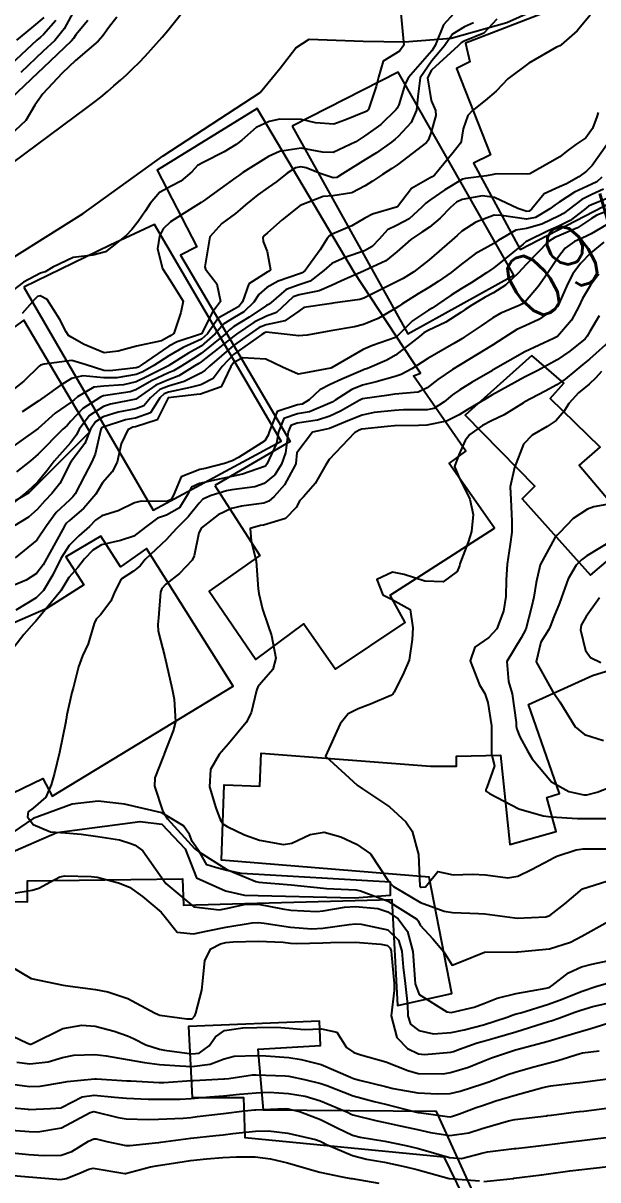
# Model space of a CAD drawing. Header units: metres. Extents: x 318500 to 325275, y 7408834 to 7428799.
# Drawn here: x 322622.1 to 322657.6, y 7421471.7 to 7421543.2 of the extents above; entities that cross this region are included whole.
import ezdxf
from ezdxf.enums import TextEntityAlignment as Align

# ---------------------------------------------------------------- set-up
doc = ezdxf.new("R2010")
doc.units = ezdxf.units.M
doc.header["$MEASUREMENT"] = 0
for name, color, linetype in [('Cotas', 45, 'Continuous'), ('Curvas de Nivel 1m', 11, 'Continuous'), ('Curvas de Nivel 5m', 15, 'Continuous'), ('Edificações', 30, 'Continuous'), ('Vias Primárias', 230, 'Continuous'), ('Vias Secundárias', 230, 'Continuous')]:
    doc.layers.add(name, color=color, linetype=linetype)
doc.styles.add('Style-STANDARD', font='STANDARD.shx')

msp = doc.modelspace()

# ---------------------------------------------------------------- linework, layer by layer
at = {"layer": 'Curvas de Nivel 1m', "flags": 128}
for points, elevation in [([(322657.1, 7421543.693), (322656.306, 7421542.729), (322655.322, 7421541.865), (322655.227, 7421541.806), (322655.033, 7421541.714), (322653.31, 7421540.739), (322652.008, 7421539.759), (322651.659, 7421539.4), (322651.289, 7421539.01), (322650.624, 7421538.432), (322649.821, 7421537.784), (322649.554, 7421537.499), (322649.253, 7421536.667), (322649.136, 7421535.897), (322649.096, 7421535.792), (322648.646, 7421535.211), (322647.477, 7421533.816), (322647.337, 7421533.699), (322647.217, 7421533.635), (322646.069, 7421532.976), (322645.19, 7421531.85), (322643.647, 7421531.401), (322643.179, 7421531.154), (322642.37, 7421530.684), (322641.164, 7421530.156), (322641.003, 7421530.061), (322640.86, 7421529.904), (322640.428, 7421529.186), (322639.49, 7421527.925), (322639.297, 7421527.769), (322639.137, 7421527.712), (322637.825, 7421527.247), (322637.124, 7421526.86), (322636.639, 7421526.435), (322636.327, 7421525.962), (322635.711, 7421525.361), (322635.096, 7421525.016), (322634.468, 7421524.61), (322633.939, 7421523.997), (322633.072, 7421523.247), (322632.281, 7421522.804), (322631.06, 7421522.043), (322631.042, 7421522.03), (322629.734, 7421521.366), (322629.045, 7421521.042), (322628.271, 7421520.842), (322627.04, 7421520.77), (322626.429, 7421520.706), (322625.426, 7421520.106), (322625.214, 7421519.921), (322625.025, 7421519.775), (322624.044, 7421519.095), (322623, 7421518.159), (322620.985, 7421516.717)], 767), ([(322645.396, 7421543.802), (322645.586, 7421541.846), (322645.316, 7421541.481), (322644.307, 7421540.863), (322644.019, 7421539.863), (322643.871, 7421539.284), (322643.398, 7421537.869), (322643.343, 7421537.795), (322643.268, 7421537.75), (322641.938, 7421537.211), (322641.256, 7421536.956), (322640.123, 7421537.051), (322639.26, 7421537.26), (322637.932, 7421537.271), (322637.258, 7421537.12), (322636.463, 7421536.75), (322635.58, 7421535.975), (322635.237, 7421535.711), (322634.495, 7421535.253), (322633.226, 7421534.611), (322632.84, 7421534.398), (322632.486, 7421534.017), (322631.805, 7421533.43), (322631.207, 7421533.131), (322630.494, 7421532.747), (322629.908, 7421532.049), (322629.622, 7421531.614), (322629.173, 7421530.949), (322628.788, 7421530.443), (322628.439, 7421530.071), (322627.15, 7421529.068), (322626.378, 7421528.867), (322625.146, 7421528.728), (322623.903, 7421528.129), (322623.429, 7421527.842), (322623.134, 7421527.745), (322622.089, 7421527.192), (322621.114, 7421526.448)], 771), ([(322625.272, 7421544.111), (322624.598, 7421542.854), (322624.014, 7421542.13), (322623.31, 7421541.465), (322621.92, 7421540.161)], 774), ([(322649.901, 7421543.225), (322649.338, 7421542.974), (322648.601, 7421542.531), (322648.11, 7421541.808), (322647.311, 7421540.875), (322646.604, 7421539.83), (322646.448, 7421538.667), (322646.382, 7421537.833), (322646.038, 7421537.059), (322645.245, 7421536.191), (322645.06, 7421536.035), (322644.831, 7421535.854), (322643.905, 7421535.192), (322643.229, 7421534.78), (322641.805, 7421533.891), (322641.443, 7421533.67), (322641.216, 7421533.652), (322640.42, 7421533.912), (322639.56, 7421534.262), (322639.224, 7421534.331), (322638.891, 7421534.265), (322638.377, 7421533.938), (322637.742, 7421533.414), (322637.206, 7421533.043), (322636.562, 7421532.597), (322635.807, 7421531.971), (322635.482, 7421531.679), (322635.182, 7421531.431), (322634.349, 7421530.815), (322633.604, 7421530.003), (322633.287, 7421528.153), (322633.338, 7421528.007), (322634.035, 7421527.087), (322634.263, 7421525.993), (322633.766, 7421525.334), (322633.08, 7421524.01), (322631.584, 7421523.516), (322631.072, 7421523.243), (322629.365, 7421522.055), (322629.178, 7421521.938), (322629.058, 7421521.899), (322627.428, 7421521.711), (322627.055, 7421521.73), (322625.888, 7421522.102), (322625.062, 7421522.352), (322623.356, 7421522.136), (322623.14, 7421522.057), (322623.058, 7421521.998), (322622.114, 7421521.084), (322621.031, 7421520.224)], 769), ([(322627.856, 7421543.569), (322627.332, 7421542.912), (322626.993, 7421542.426), (322626.702, 7421542.096), (322625.308, 7421540.908), (322624.478, 7421540.122), (322623.277, 7421538.846), (322622.782, 7421538.147), (322622.23, 7421537.18), (322621.241, 7421536.258)], 772), ([(322626.065, 7421543.377), (322625.325, 7421542.475), (322625.175, 7421542.259), (322625.058, 7421542.114), (322623.295, 7421540.454), (322622.969, 7421540.145), (322621.273, 7421538.52)], 773), ([(322623.341, 7421543.558), (322622.571, 7421542.912), (322621.649, 7421542.165)], 776), ([(322651.345, 7421543.451), (322650.527, 7421542.583), (322649.325, 7421542.097), (322649.129, 7421541.987), (322648.949, 7421541.796), (322647.305, 7421540.297), (322647.049, 7421539.824), (322647.279, 7421538.434), (322647.541, 7421537.816), (322647.572, 7421537.508), (322647.249, 7421536.412), (322647.099, 7421535.965), (322646.995, 7421535.824), (322645.226, 7421534.463), (322644.858, 7421534.219), (322644.279, 7421533.859), (322643.646, 7421533.433), (322643.209, 7421533.143), (322642.376, 7421532.708), (322641.199, 7421532.523), (322640.615, 7421532.492), (322639.19, 7421531.93), (322638.069, 7421531.049), (322637.165, 7421530.252), (322637.005, 7421530.11), (322636.886, 7421529.954), (322636.903, 7421529.7), (322637.151, 7421529.082), (322637.356, 7421527.948), (322637.232, 7421527.856), (322637.138, 7421527.82), (322636.003, 7421527.091), (322635.624, 7421525.972), (322635.399, 7421525.682), (322635.103, 7421525.532), (322634.124, 7421524.965), (322633.456, 7421524.004), (322633.077, 7421523.662), (322631.944, 7421523.149), (322631.066, 7421522.644), (322630.144, 7421522.044), (322629.457, 7421521.651), (322629.051, 7421521.487), (322627.853, 7421521.273), (322627.048, 7421521.284), (322625.757, 7421521.395), (322625.047, 7421521.243), (322624.352, 7421520.809), (322623.407, 7421520.134), (322623.189, 7421519.976), (322623.026, 7421519.864), (322621.994, 7421519.177)], 768), ([(322657.593, 7421537.685), (322657.528, 7421537.424), (322657.255, 7421536.691), (322656.83, 7421536.111), (322656.217, 7421535.7), (322655.656, 7421535.285), (322655.232, 7421534.933), (322653.378, 7421533.894), (322653.221, 7421533.868), (322651.356, 7421533.902), (322651.221, 7421533.877), (322651.137, 7421533.855), (322650.7, 7421533.775), (322649.393, 7421533.613), (322649.217, 7421533.561), (322648.118, 7421532.895), (322647.197, 7421532.268), (322646.945, 7421532.073), (322646.701, 7421531.827), (322645.911, 7421531.107), (322645.173, 7421530.726), (322644.588, 7421530.436), (322644.059, 7421529.861), (322643.631, 7421529.39), (322643.153, 7421529.131), (322642.008, 7421528.746), (322641.145, 7421528.355), (322640.645, 7421527.907), (322639.8, 7421527.25), (322639.127, 7421527.039), (322638.321, 7421526.739), (322637.387, 7421525.947), (322637.234, 7421525.823), (322637.107, 7421525.748), (322636.023, 7421525.039), (322635.087, 7421524.454), (322634.812, 7421524.256), (322634.541, 7421523.988), (322633.068, 7421522.779), (322632.597, 7421522.483), (322631.867, 7421522.022), (322631.365, 7421521.717), (322631.053, 7421521.588), (322630.003, 7421521.089), (322629.037, 7421520.544), (322628.684, 7421520.417), (322627.031, 7421520.164), (322626.969, 7421520.152), (322626.835, 7421520.092), (322625.747, 7421519.375), (322625.007, 7421518.596), (322624.775, 7421518.342), (322624.522, 7421518.117), (322622.984, 7421516.553), (322622.51, 7421516.147), (322621.658, 7421515.471)], 766), ([(322657.834, 7421533.681), (322657.509, 7421533.392), (322657.213, 7421533.254), (322656.146, 7421532.76), (322655.197, 7421532.149), (322654.942, 7421531.966), (322654.61, 7421531.719), (322653.722, 7421531.192), (322653.18, 7421531.095), (322651.623, 7421531.324), (322651.183, 7421531.329), (322650.048, 7421530.91), (322649.168, 7421530.343), (322648.881, 7421530.078), (322648.561, 7421529.799), (322647.148, 7421528.574), (322646.211, 7421527.834), (322645.549, 7421527.428), (322645.13, 7421527.207), (322644.225, 7421526.758), (322643.115, 7421526.199), (322642.87, 7421526.117), (322641.204, 7421525.899), (322641.125, 7421525.884), (322641.11, 7421525.886), (322639.412, 7421525.619), (322639.102, 7421525.408), (322638.231, 7421524.8), (322637.089, 7421524.555), (322636.655, 7421524.388), (322636.039, 7421523.966), (322635.073, 7421523.282), (322633.578, 7421522.002), (322633.317, 7421521.745), (322633.053, 7421521.563), (322632.006, 7421521.06), (322631.041, 7421520.773), (322630.516, 7421520.56), (322629.928, 7421520.047), (322629.515, 7421519.56), (322629.02, 7421519.367), (322627.935, 7421519.157), (322627.012, 7421518.865), (322626.532, 7421518.57), (322626.232, 7421518.098), (322625.874, 7421517.218), (322625.034, 7421516.109), (322625.014, 7421516.075), (322624.978, 7421516.008), (322624.329, 7421514.75), (322623.834, 7421514.127), (322623.401, 7421513.676), (322622.935, 7421513.135), (322622.404, 7421512.671), (322621.541, 7421512.161)], 764), ([(322657.939, 7421532.949), (322657.204, 7421532.608), (322656.581, 7421532.314), (322655.799, 7421531.704), (322655.455, 7421531.438), (322655.184, 7421531.296), (322654.116, 7421530.785), (322653.172, 7421530.509), (322652.52, 7421530.4), (322651.426, 7421529.766), (322651.158, 7421529.58), (322649.995, 7421528.938), (322649.145, 7421528.318), (322648.515, 7421527.799), (322647.715, 7421527.227), (322647.126, 7421526.866), (322646.472, 7421526.478), (322645.465, 7421525.845), (322645.262, 7421525.693), (322645.106, 7421525.579), (322644.012, 7421524.945), (322643.09, 7421524.569), (322642.537, 7421524.43), (322641.084, 7421524.178), (322640.852, 7421524.135), (322639.616, 7421523.922), (322639.079, 7421523.869), (322638.565, 7421523.935), (322637.082, 7421524.096), (322636.972, 7421524.061), (322636.814, 7421523.954), (322635.068, 7421522.731), (322634.359, 7421521.991), (322633.814, 7421521.233), (322633.043, 7421520.854), (322632.382, 7421520.674), (322631.036, 7421520.397), (322630.769, 7421520.299), (322630.518, 7421520.038), (322629.937, 7421519.126), (322629.011, 7421518.795), (322628.395, 7421518.683), (322627.002, 7421518.239), (322626.91, 7421518.182), (322626.859, 7421518.091), (322626.513, 7421516.567), (322626.316, 7421516.097), (322625.847, 7421515.221), (322625.282, 7421514.107), (322625.137, 7421513.918), (322624.945, 7421513.746), (322624.103, 7421512.952), (322623.508, 7421512.131), (322622.911, 7421511.25), (322621.579, 7421510.16)], 763), ([(322658.406, 7421532.468), (322657.194, 7421531.971), (322657.001, 7421531.884), (322656.759, 7421531.694), (322655.873, 7421531.01), (322655.174, 7421530.666), (322654.512, 7421530.378), (322653.202, 7421529.739), (322653.16, 7421529.716), (322652.966, 7421529.551), (322651.143, 7421528.086), (322650.961, 7421527.953), (322650.695, 7421527.774), (322649.753, 7421527.161), (322649.125, 7421526.781), (322648.522, 7421526.396), (322647.674, 7421525.812), (322647.335, 7421525.588), (322647.105, 7421525.463), (322646.12, 7421524.809), (322645.187, 7421523.848), (322645.079, 7421523.775), (322643.649, 7421523.29), (322643.072, 7421523.028), (322641.119, 7421521.899), (322641.08, 7421521.88), (322641.06, 7421521.872), (322639.41, 7421521.569), (322639.054, 7421521.513), (322638.099, 7421521.94), (322637.065, 7421522.439), (322635.61, 7421522.517), (322635.062, 7421522.208), (322634.891, 7421521.983), (322634.308, 7421520.724), (322633.034, 7421520.27), (322632.799, 7421520.247), (322631.03, 7421520.043), (322630.356, 7421518.694), (322629.003, 7421518.25), (322628.838, 7421518.227), (322628.534, 7421518.067), (322628.118, 7421517.2), (322627.884, 7421516.076), (322627.575, 7421515.477), (322626.96, 7421514.785), (322626.701, 7421514.346), (322626.551, 7421514.094), (322625.809, 7421513.229), (322624.925, 7421512.465), (322624.742, 7421512.293), (322624.614, 7421512.115), (322624.265, 7421511.472), (322623.52, 7421510.131), (322623.299, 7421509.729), (322622.886, 7421509.191), (322622.246, 7421508.783), (322620.87, 7421508.186)], 762), ([(322658.384, 7421531.672), (322657.526, 7421531.344), (322657.182, 7421531.128), (322656.322, 7421530.55), (322655.165, 7421530.067), (322654.913, 7421529.964), (322654.534, 7421529.719), (322653.145, 7421528.281), (322652.655, 7421527.747), (322651.877, 7421527.011), (322651.122, 7421526.538), (322650.623, 7421526.27), (322649.802, 7421525.783), (322649.379, 7421525.515), (322649.103, 7421525.31), (322648.185, 7421524.712), (322647.086, 7421524.217), (322646.836, 7421524.071), (322646.558, 7421523.828), (322645.068, 7421522.676), (322644.538, 7421522.383), (322643.353, 7421521.867), (322643.14, 7421521.788), (322643.058, 7421521.759), (322641.75, 7421521.189), (322641.045, 7421520.873), (322640.405, 7421520.544), (322639.749, 7421519.919), (322639.3, 7421519.651), (322639.025, 7421519.606), (322637.754, 7421519.208), (322637.262, 7421517.947), (322637.216, 7421517.73), (322636.994, 7421517.394), (322635.366, 7421516.357), (322634.982, 7421516.155), (322634.512, 7421515.987), (322633.31, 7421515.67), (322632.974, 7421515.619), (322631.822, 7421515.166), (322631.359, 7421514.026), (322631.221, 7421513.752), (322630.944, 7421513.636), (322629.349, 7421513.649), (322628.942, 7421513.553), (322627.941, 7421513.069), (322626.93, 7421512.742), (322626.545, 7421512.475), (322626.155, 7421512.098), (322625.507, 7421511.511), (322624.908, 7421510.908), (322624.402, 7421510.117), (322623.908, 7421509.101), (322623.314, 7421508.133), (322622.863, 7421507.672), (322621.601, 7421506.909)], 761), ([(322657.941, 7421529.678), (322657.153, 7421529.009), (322656.501, 7421528.342), (322656.042, 7421527.701), (322655.731, 7421527.104), (322655.11, 7421525.71), (322653.934, 7421524.891), (322653.091, 7421524.5), (322652.573, 7421524.262), (322651.769, 7421523.76), (322651.075, 7421523.307), (322650.126, 7421522.723), (322649.063, 7421522.081), (322648.602, 7421521.797), (322647.688, 7421521.173), (322647.042, 7421520.653), (322646.467, 7421520.4), (322645.036, 7421520.261), (322644.673, 7421520.216), (322643.032, 7421519.974), (322642.953, 7421519.949), (322642.832, 7421519.873), (322641.684, 7421519.226), (322641.015, 7421518.912), (322640.259, 7421518.664), (322639.008, 7421518.481), (322638.604, 7421518.336), (322638.449, 7421517.936), (322638.275, 7421516.649), (322638.04, 7421515.939), (322637.624, 7421515.29), (322636.962, 7421514.745), (322636.372, 7421514.546), (322634.956, 7421514.36), (322634.639, 7421514.301), (322633.673, 7421513.999), (322633.173, 7421513.78), (322632.943, 7421513.541), (322632.259, 7421512.688), (322631.6, 7421512.023), (322631.271, 7421511.672), (322630.913, 7421511.293), (322629.613, 7421510.049), (322629.285, 7421509.663), (322628.889, 7421509.333), (322628.122, 7421508.831), (322627.732, 7421508.077), (322627.476, 7421507.465), (322626.848, 7421506.629), (322626.584, 7421506.352), (322626.445, 7421506.094), (322626.083, 7421504.842), (322625.741, 7421504.101), (322625.489, 7421503.424), (322625.149, 7421502.106), (322625.067, 7421501.826), (322624.765, 7421500.453), (322624.717, 7421500.154), (322624.71, 7421500.111), (322624.694, 7421500.046), (322624.318, 7421498.116), (322623.992, 7421496.85), (322623.802, 7421496.124), (322623.464, 7421495.363), (322622.688, 7421494.685), (322622.379, 7421494.448), (322622.324, 7421494.144), (322622.675, 7421493.676), (322623.763, 7421493.216), (322624.671, 7421493.162), (322625.65, 7421493.075), (322626.669, 7421492.934), (322628.022, 7421492.711), (322628.665, 7421492.523), (322628.994, 7421492.386), (322629.454, 7421492.048), (322630.635, 7421490.361), (322630.877, 7421490.026), (322632.609, 7421488.585), (322634.201, 7421488.39), (322634.607, 7421488.477), (322635.821, 7421488.753), (322636.612, 7421488.739), (322638.096, 7421488.447), (322638.607, 7421488.376), (322640.217, 7421488.294), (322640.606, 7421488.325), (322641.928, 7421488.562), (322642.611, 7421488.596), (322643.981, 7421488.485), (322644.606, 7421488.278), (322645.248, 7421487.84), (322645.819, 7421487.059), (322646.143, 7421485.827), (322646.263, 7421484.116), (322646.298, 7421483.824), (322646.54, 7421483.163), (322648.24, 7421482.079), (322648.524, 7421482.056), (322649.93, 7421482.375), (322650.533, 7421482.606), (322651.361, 7421482.935), (322652.542, 7421483.231), (322654.393, 7421483.557), (322654.549, 7421483.594), (322654.63, 7421483.628), (322654.764, 7421483.708), (322655.758, 7421484.502), (322656.568, 7421484.869), (322657.216, 7421485.034), (322658.575, 7421485.322)], 759), ([(322657.632, 7421527.683), (322657.415, 7421527.407), (322657.13, 7421527.002), (322656.635, 7421526.177), (322656.411, 7421525.697), (322655.945, 7421524.854), (322655.082, 7421523.845), (322655.002, 7421523.791), (322654.83, 7421523.714), (322653.071, 7421522.888), (322651.112, 7421521.769), (322651.079, 7421521.751), (322651.06, 7421521.739), (322649.82, 7421521.01), (322649.041, 7421520.548), (322648.594, 7421520.239), (322648.078, 7421519.804), (322647.446, 7421519.391), (322647.022, 7421519.3), (322645.57, 7421519.294), (322645.021, 7421519.269), (322643.748, 7421519.134), (322643.016, 7421518.966), (322642.239, 7421518.654), (322641.004, 7421518.146), (322640.807, 7421518.099), (322639.942, 7421517.916), (322638.987, 7421516.64), (322638.918, 7421515.993), (322638.905, 7421515.931), (322638.224, 7421514.675), (322637.585, 7421513.944), (322637.246, 7421513.647), (322636.944, 7421513.533), (322635.56, 7421513.351), (322634.938, 7421513.202), (322634.117, 7421512.807), (322633.088, 7421512.007), (322632.917, 7421511.694), (322632.629, 7421510.286), (322632.501, 7421510.014), (322631.72, 7421509.189), (322630.877, 7421508.522), (322630.64, 7421508.267), (322630.543, 7421508.035), (322630.436, 7421506.446), (322630.393, 7421506.037), (322630.416, 7421505.616), (322630.82, 7421504.03), (322631.281, 7421502.025), (322631.396, 7421501.409), (322631.474, 7421500.023), (322631.325, 7421499.454), (322630.778, 7421498.03), (322630.772, 7421497.997), (322630.738, 7421497.913), (322630.208, 7421496.548), (322630.179, 7421496.038), (322630.687, 7421494.48), (322630.975, 7421494.027), (322632.662, 7421492.179), (322632.756, 7421492.104), (322632.891, 7421492.007), (322634.644, 7421490.882), (322636.45, 7421490.136), (322636.632, 7421490.1), (322638.63, 7421489.93), (322640.627, 7421489.726), (322640.806, 7421489.718), (322642.626, 7421489.623), (322642.916, 7421489.577), (322644.616, 7421488.924), (322646.388, 7421487.823), (322646.48, 7421487.703), (322646.596, 7421487.442), (322647.387, 7421486.607), (322648.071, 7421485.798), (322648.568, 7421484.972), (322649.162, 7421485.193), (322650.58, 7421485.77), (322652.581, 7421485.8), (322652.644, 7421485.802), (322654.583, 7421485.983), (322655.887, 7421486.397), (322656.591, 7421486.756), (322658.222, 7421487.666)], 758), ([(322657.666, 7421525.118), (322657.087, 7421524.15), (322656.924, 7421523.85), (322656.787, 7421523.693), (322655.843, 7421522.931), (322655.067, 7421522.385), (322653.862, 7421521.728), (322653.328, 7421521.464), (322653.054, 7421521.321), (322652.042, 7421520.758), (322651.037, 7421520.207), (322650.759, 7421520.048), (322650.299, 7421519.777), (322649.501, 7421519.307), (322649.018, 7421518.994), (322648.217, 7421518.596), (322647.008, 7421518.365), (322646.492, 7421518.343), (322645.007, 7421518.306), (322644.585, 7421518.275), (322643.003, 7421518.1), (322642.827, 7421518.049), (322642.532, 7421517.877), (322640.983, 7421516.233), (322640.77, 7421515.903), (322640.118, 7421514.757), (322639.38, 7421513.924), (322639.173, 7421513.7), (322638.94, 7421513.273), (322638.283, 7421512.583), (322636.923, 7421512.174), (322636.724, 7421512.152), (322636.093, 7421511.962), (322636.165, 7421511.214), (322636.457, 7421509.957), (322636.592, 7421508.236), (322636.628, 7421507.954), (322636.855, 7421506.971), (322637.201, 7421505.946), (322637.416, 7421505.362), (322637.679, 7421503.941), (322637.493, 7421503.26), (322636.797, 7421502.446), (322636.567, 7421502.179), (322636.494, 7421501.954), (322636.155, 7421500.573), (322635.836, 7421499.964), (322634.747, 7421498.651), (322634.184, 7421497.988), (322633.644, 7421497.078), (322633.589, 7421495.997), (322633.979, 7421494.702), (322634.229, 7421493.987), (322634.407, 7421493.714), (322634.676, 7421493.54), (322635.743, 7421493.036), (322636.667, 7421492.691), (322638.16, 7421492.44), (322638.666, 7421492.518), (322639.807, 7421493.049), (322640.673, 7421493.204), (322641.687, 7421492.902), (322642.666, 7421492.456), (322643.534, 7421491.861), (322644.635, 7421490.159), (322644.954, 7421489.845), (322646.615, 7421488.839), (322648.087, 7421488.319), (322648.607, 7421488.236), (322650.209, 7421488.171), (322650.606, 7421488.15), (322652.447, 7421487.898), (322652.602, 7421487.888), (322654.359, 7421487.958), (322654.605, 7421488.047), (322655.549, 7421488.767), (322656.63, 7421489.69), (322658.14, 7421490.165)], 757), ([(322658.436, 7421523.67), (322657.067, 7421522.433), (322656.66, 7421522.098), (322656.165, 7421521.699), (322655.553, 7421521.204), (322655.047, 7421520.857), (322654.315, 7421520.447), (322653.03, 7421519.771), (322653.011, 7421519.759), (322652.98, 7421519.741), (322651.792, 7421518.984), (322651.013, 7421518.615), (322650.447, 7421518.337), (322649.669, 7421517.783), (322649.38, 7421517.402), (322648.987, 7421516.528), (322648.729, 7421515.794), (322648.971, 7421515.196), (322649.669, 7421513.783), (322649.881, 7421512.836), (322649.779, 7421511.781), (322649.572, 7421511.125), (322649.059, 7421509.788), (322649.021, 7421509.666), (322648.893, 7421509.317), (322648.025, 7421508.661), (322646.883, 7421508.707), (322645.613, 7421509.115), (322644.891, 7421509.269), (322643.925, 7421508.818), (322644.301, 7421507.856), (322644.866, 7421507.572), (322645.98, 7421506.956), (322646.139, 7421505.831), (322646.103, 7421505.101), (322645.929, 7421503.833), (322645.582, 7421503.065), (322645, 7421501.847), (322644.919, 7421501.717), (322644.787, 7421501.634), (322643.533, 7421501.109), (322642.774, 7421500.822), (322642.147, 7421500.502), (322641.649, 7421499.887), (322640.74, 7421497.9), (322642.713, 7421496.101), (322643.032, 7421495.867), (322644.694, 7421494.753), (322645.713, 7421493.835), (322646.099, 7421493.254), (322646.498, 7421491.822), (322646.588, 7421489.863), (322646.605, 7421489.82), (322646.63, 7421489.801), (322646.655, 7421489.795), (322646.934, 7421489.815), (322647.69, 7421490.758), (322648.642, 7421490.56), (322649.826, 7421490.594), (322650.642, 7421490.565), (322652.021, 7421490.367), (322652.641, 7421490.464), (322653.49, 7421490.885), (322654.657, 7421491.505), (322654.789, 7421491.578), (322655.05, 7421491.706), (322656.25, 7421492.108), (322656.665, 7421492.165), (322657.156, 7421492.174), (322658.665, 7421492.164)], 756), ([(322658.949, 7421513.59), (322657.331, 7421513.298), (322656.942, 7421513.165), (322656.057, 7421512.575), (322655.217, 7421511.707), (322655.065, 7421511.562), (322654.917, 7421511.399), (322654.024, 7421509.723), (322653.777, 7421508.62), (322653.63, 7421507.729), (322653.486, 7421507.105), (322653.127, 7421505.736), (322652.835, 7421505.216), (322651.956, 7421503.753), (322652.051, 7421502.502), (322652.288, 7421501.748), (322652.526, 7421499.981), (322652.542, 7421499.743), (322652.571, 7421499.556), (322652.754, 7421499.096), (322653.23, 7421498.218), (322653.525, 7421497.728), (322654.719, 7421496.3), (322655.79, 7421495.699), (322656.707, 7421495.499), (322656.896, 7421495.499), (322657.547, 7421495.677), (322658.383, 7421495.997)], 754), ([(322658.475, 7421511.226), (322656.906, 7421510.274), (322656.564, 7421510.033), (322656.238, 7421509.697), (322655.742, 7421508.847), (322655.344, 7421507.705), (322655.212, 7421507.359), (322654.852, 7421506.514), (322654.642, 7421505.914), (322654.547, 7421505.714), (322654.059, 7421504.948), (322653.77, 7421503.726), (322654.792, 7421501.866), (322654.921, 7421501.709), (322655.228, 7421501.261), (322656.176, 7421499.696), (322656.755, 7421499.233), (322657.933, 7421498.854)], 753), ([(322657.691, 7421507.678), (322656.853, 7421506.527), (322656.552, 7421505.986), (322656.508, 7421505.693), (322656.827, 7421504.43), (322657.129, 7421503.991), (322657.767, 7421503.676)], 752), ([(322620.567, 7421485.321), (322622.55, 7421484.14), (322624.544, 7421483.727), (322624.973, 7421483.674), (322626.541, 7421483.475), (322627.294, 7421483.317), (322628.533, 7421482.919), (322630.176, 7421482.035), (322630.405, 7421481.917), (322630.519, 7421481.884), (322632.172, 7421481.661), (322632.517, 7421481.659), (322632.671, 7421481.846), (322632.739, 7421481.998), (322633.099, 7421483.437), (322633.166, 7421483.994), (322633.293, 7421485.269), (322633.671, 7421485.989), (322634.267, 7421486.3), (322634.584, 7421486.373), (322635.036, 7421486.424), (322636.585, 7421486.462), (322638.134, 7421486.385), (322638.584, 7421486.335), (322638.971, 7421486.311), (322640.584, 7421486.343), (322641.065, 7421486.373), (322642.585, 7421486.392), (322644.159, 7421486.28), (322644.583, 7421486.185), (322644.754, 7421486.019), (322644.807, 7421485.847), (322644.83, 7421485.592), (322644.986, 7421483.843), (322644.983, 7421483.404), (322644.805, 7421481.846), (322645.164, 7421480.497), (322645.817, 7421479.83), (322646.495, 7421479.491), (322646.868, 7421479.441), (322648.497, 7421479.589), (322648.658, 7421479.628), (322649.04, 7421479.785), (322650.116, 7421480.162), (322650.505, 7421480.278), (322651.229, 7421480.481), (322652.511, 7421480.86), (322654.191, 7421481.381), (322654.527, 7421481.483), (322654.701, 7421481.534), (322655.162, 7421481.704), (322656.164, 7421482.064), (322656.535, 7421482.197), (322657.267, 7421482.409), (322658.541, 7421482.711)], 761), ([(322620.509, 7421481.015), (322622.339, 7421480.142), (322622.499, 7421480.094), (322622.541, 7421480.098), (322622.632, 7421480.138), (322624.509, 7421481.052), (322625.691, 7421481.271), (322626.511, 7421481.198), (322627.683, 7421480.894), (322628.505, 7421480.61), (322628.888, 7421480.438), (322629.652, 7421480.043), (322630.496, 7421479.772), (322630.806, 7421479.715), (322632.492, 7421479.487), (322632.946, 7421479.542), (322633.554, 7421479.989), (322633.959, 7421480.532), (322634.51, 7421480.94), (322635.648, 7421481.1), (322636.512, 7421481.117), (322637.714, 7421481.134), (322638.512, 7421481.073), (322639.425, 7421480.997), (322640.511, 7421481.037), (322641.444, 7421480.821), (322642.05, 7421479.877), (322642.495, 7421479.567), (322642.928, 7421479.429), (322644.487, 7421479.003), (322645.847, 7421478.462), (322646.477, 7421478.284), (322648.014, 7421478.26), (322648.478, 7421478.335), (322649.589, 7421478.673), (322650.489, 7421479.037), (322651.012, 7421479.242), (322652.5, 7421479.74), (322654.509, 7421480.281), (322655.612, 7421480.6), (322656.518, 7421480.874), (322657.15, 7421481.051), (322658.527, 7421481.489)], 762), ([(322621.665, 7421478.966), (322622.481, 7421478.868), (322623.607, 7421479), (322624.487, 7421479.265), (322625.19, 7421479.399), (322626.49, 7421479.446), (322627.187, 7421479.376), (322628.486, 7421479.149), (322629.569, 7421478.959), (322630.482, 7421478.828), (322631.749, 7421478.743), (322632.481, 7421478.715), (322633.629, 7421478.842), (322634.488, 7421479.182), (322635.111, 7421479.35), (322636.491, 7421479.382), (322637.065, 7421479.368), (322638.49, 7421479.255), (322639.25, 7421479.151), (322640.484, 7421478.841), (322642.292, 7421478.053), (322642.472, 7421477.973), (322642.84, 7421477.864), (322644.465, 7421477.475), (322644.941, 7421477.357), (322646.459, 7421477.088), (322647.675, 7421477.019), (322648.463, 7421477.044), (322649.074, 7421477.174), (322650.469, 7421477.629), (322650.848, 7421477.764), (322652.016, 7421478.208), (322652.479, 7421478.361), (322653.54, 7421478.668), (322654.488, 7421478.924), (322655.111, 7421479.083), (322656.497, 7421479.514), (322656.64, 7421479.546), (322657.671, 7421479.672)], 763), ([(322620.938, 7421477.68), (322622.46, 7421477.48), (322623.109, 7421477.482), (322624.464, 7421477.729), (322624.784, 7421477.787), (322626.468, 7421477.94), (322626.606, 7421477.941), (322628.467, 7421477.827), (322628.711, 7421477.812), (322630.465, 7421477.725), (322630.764, 7421477.727), (322632.468, 7421477.837), (322632.622, 7421477.844), (322634.469, 7421477.938), (322634.506, 7421477.943), (322634.769, 7421477.976), (322636.242, 7421478.185), (322636.474, 7421478.196), (322638.257, 7421478.139), (322638.473, 7421478.114), (322639.444, 7421477.91), (322640.466, 7421477.658), (322640.83, 7421477.529), (322642.456, 7421476.904), (322643.766, 7421476.535), (322644.448, 7421476.374), (322646.372, 7421475.89), (322646.441, 7421475.88), (322646.494, 7421475.872), (322646.965, 7421475.812), (322648.277, 7421475.622), (322648.447, 7421475.604), (322648.607, 7421475.629), (322649.031, 7421475.784), (322650.061, 7421476.166), (322650.455, 7421476.306), (322651.285, 7421476.584), (322652.462, 7421476.946), (322654.172, 7421477.419), (322654.468, 7421477.475), (322654.673, 7421477.503), (322656.211, 7421477.693), (322656.44, 7421477.721), (322656.471, 7421477.725), (322658.202, 7421477.936)], 764), ([(322621.062, 7421474.789), (322622.426, 7421474.694), (322622.971, 7421474.677), (322624.428, 7421474.922), (322626.212, 7421475.858), (322626.438, 7421475.922), (322627.935, 7421475.565), (322628.434, 7421475.474), (322629.82, 7421475.426), (322630.434, 7421475.444), (322631.946, 7421475.519), (322632.436, 7421475.561), (322632.824, 7421475.608), (322634.438, 7421475.799), (322635.747, 7421475.96), (322636.363, 7421476.029), (322636.441, 7421476.034), (322638.248, 7421476.118), (322638.443, 7421476.099), (322639.21, 7421475.912), (322640.435, 7421475.441), (322641.463, 7421474.917), (322642.426, 7421474.461), (322642.895, 7421474.333), (322644.422, 7421474.083), (322645.715, 7421473.827), (322646.418, 7421473.659), (322646.64, 7421473.593), (322648.409, 7421473.073), (322649.157, 7421473.03), (322650.414, 7421473.352), (322650.752, 7421473.428), (322652.418, 7421473.629), (322652.515, 7421473.642), (322653.229, 7421473.728), (322654.422, 7421473.874), (322656.046, 7421474.074), (322656.426, 7421474.12), (322656.926, 7421474.181), (322658.431, 7421474.365)], 766), ([(322621.176, 7421473.385), (322622.407, 7421473.278), (322623.331, 7421473.202), (322624.407, 7421473.231), (322625.065, 7421473.445), (322626.112, 7421474.085), (322626.422, 7421474.236), (322626.585, 7421474.242), (322627.243, 7421474.072), (322628.416, 7421473.825), (322628.654, 7421473.819), (322630.42, 7421474.005), (322630.444, 7421474.005), (322630.568, 7421474.028), (322632.423, 7421474.279), (322633.968, 7421474.441), (322634.425, 7421474.493), (322635.016, 7421474.562), (322636.428, 7421474.712), (322637.222, 7421474.732), (322638.427, 7421474.588), (322640.14, 7421474.186), (322640.422, 7421474.085), (322640.549, 7421474.026), (322640.811, 7421473.894), (322642.41, 7421473.212), (322643.281, 7421472.983), (322644.404, 7421472.79), (322645.716, 7421472.511), (322646.398, 7421472.339), (322648.39, 7421471.79), (322650.258, 7421471.631)], 767), ([(322620.49, 7421472.057), (322622.386, 7421471.886), (322622.659, 7421471.863), (322624.384, 7421471.731), (322624.716, 7421471.774), (322625.508, 7421472.093), (322626.116, 7421472.363), (322626.395, 7421472.421), (322628.35, 7421472.101), (322628.391, 7421472.103), (322629.929, 7421472.505), (322630.398, 7421472.596), (322631.63, 7421472.783), (322632.403, 7421472.895), (322633.392, 7421473.003), (322634.406, 7421473.073), (322635.255, 7421473.12), (322636.408, 7421473.13), (322637.341, 7421473.001), (322638.402, 7421472.748), (322640.02, 7421472.28), (322640.394, 7421472.178), (322641.781, 7421471.879), (322642.31, 7421471.792), (322642.389, 7421471.776), (322644.047, 7421471.506)], 768), ([(322650.544, 7421471.603), (322651.958, 7421471.744), (322652.341, 7421471.791), (322652.391, 7421471.796), (322654.09, 7421472.019), (322654.395, 7421472.058), (322655.844, 7421472.25), (322656.399, 7421472.32), (322657.128, 7421472.406), (322658.403, 7421472.552)], 767)]:
    msp.add_lwpolyline(points, dxfattribs=dict(at, elevation=elevation))
at = {"layer": 'Curvas de Nivel 5m', "flags": 128}
for points, elevation in [([(322648.671, 7421543.8), (322648.037, 7421543.112), (322647.533, 7421541.817), (322647.317, 7421541.487), (322645.877, 7421539.841), (322645.674, 7421539.465), (322645.275, 7421538.159), (322645.171, 7421537.952), (322645.098, 7421537.852), (322644.167, 7421536.95), (322643.246, 7421536.288), (322642.991, 7421536.127), (322642.619, 7421535.879), (322641.233, 7421535.212), (322640.56, 7421535.237), (322639.236, 7421535.486), (322637.903, 7421535.274), (322637.23, 7421534.956), (322635.646, 7421533.974), (322635.397, 7421533.798), (322635.215, 7421533.669), (322634.231, 7421532.968), (322633.193, 7421532.211), (322633.074, 7421532.129), (322632.893, 7421532.013), (322631.846, 7421531.357), (322631.173, 7421530.916), (322630.718, 7421530.486), (322630.483, 7421530.04), (322630.364, 7421529.253), (322630.666, 7421528.037), (322631.13, 7421527.34), (322631.957, 7421526.022), (322631.8, 7421525.322), (322631.384, 7421524.027), (322631.2, 7421523.908), (322631.078, 7421523.842), (322630.604, 7421523.566), (322629.072, 7421523.244), (322627.926, 7421522.934), (322627.067, 7421522.818), (322625.834, 7421523.341), (322625.077, 7421523.779), (322624.871, 7421523.906), (322624.718, 7421524.115), (322624.327, 7421524.885), (322623.547, 7421526.133), (322623.113, 7421526.351), (322622.946, 7421526.309), (322622.778, 7421526.145), (322621.996, 7421525.257)], 770), ([(322624.091, 7421543.376), (322623.325, 7421542.498), (322623.134, 7421542.332), (322622.918, 7421542.146), (322621.297, 7421540.659)], 775), ([(322658.134, 7421535.677), (322657.227, 7421534.412), (322656.869, 7421534.048), (322656.408, 7421533.698), (322655.651, 7421533.268), (322655.211, 7421533.087), (322654.273, 7421532.655), (322653.508, 7421531.735), (322653.333, 7421531.593), (322653.187, 7421531.571), (322652.644, 7421531.748), (322651.2, 7421532.43), (322650.453, 7421532.526), (322649.198, 7421532.3), (322648.849, 7421532.141), (322648.469, 7421531.801), (322647.843, 7421531.147), (322647.172, 7421530.6), (322646.707, 7421530.286), (322646.021, 7421529.837), (322645.152, 7421529.076), (322644.484, 7421528.519), (322643.14, 7421527.892), (322643.088, 7421527.871), (322641.737, 7421527.285), (322641.126, 7421526.995), (322640.365, 7421526.667), (322639.117, 7421526.409), (322638.761, 7421526.287), (322638.386, 7421525.937), (322637.716, 7421525.328), (322637.097, 7421525.09), (322636.338, 7421524.715), (322635.253, 7421523.977), (322635.079, 7421523.854), (322634.395, 7421523.312), (322633.063, 7421522.264), (322632.911, 7421522.162), (322632.678, 7421522.014), (322631.678, 7421521.397), (322631.047, 7421521.167), (322630.264, 7421520.819), (322629.166, 7421520.058), (322629.093, 7421519.995), (322629.029, 7421519.969), (322627.463, 7421519.644), (322627.021, 7421519.504), (322626.155, 7421518.957), (322625.534, 7421518.105), (322625.355, 7421517.747), (322624.992, 7421517.268), (322623.986, 7421516.125), (322623.555, 7421515.548), (322622.961, 7421514.844), (322622.594, 7421514.507), (322622.207, 7421514.151), (322621.516, 7421513.586)], 765), ([(322658.122, 7421530.73), (322657.167, 7421530.186), (322656.843, 7421530.015), (322656.129, 7421529.7), (322655.557, 7421529.305), (322655.15, 7421528.759), (322654.457, 7421527.72), (322653.905, 7421526.952), (322653.114, 7421526.001), (322652.972, 7421525.882), (322652.708, 7421525.746), (322651.59, 7421525.275), (322651.098, 7421524.99), (322650.376, 7421524.492), (322649.328, 7421523.788), (322649.176, 7421523.692), (322649.078, 7421523.631), (322648.674, 7421523.394), (322647.066, 7421522.469), (322646.091, 7421521.835), (322645.422, 7421521.477), (322645.053, 7421521.355), (322643.873, 7421521.036), (322643.044, 7421520.825), (322642.37, 7421520.55), (322641.353, 7421519.895), (322641.153, 7421519.773), (322641.027, 7421519.712), (322639.76, 7421519.178), (322639.017, 7421519.051), (322638.18, 7421518.77), (322637.853, 7421517.941), (322637.713, 7421517.222), (322637.114, 7421515.949), (322637.06, 7421515.868), (322636.978, 7421515.809), (322635.623, 7421515.317), (322634.968, 7421515.177), (322633.984, 7421514.975), (322632.961, 7421514.748), (322632.46, 7421514.512), (322632.191, 7421514.018), (322631.717, 7421513.244), (322630.931, 7421512.788), (322630.364, 7421512.603), (322629.628, 7421512.049), (322628.914, 7421511.484), (322628.073, 7421511.234), (322626.909, 7421510.963), (322626.371, 7421510.63), (322625.863, 7421510.1), (322625.445, 7421509.551), (322624.883, 7421508.946), (322624.574, 7421508.415), (322624.395, 7421508.117), (322622.842, 7421506.245), (322622.746, 7421506.141), (322622.1, 7421505.415), (322621.14, 7421504.157)], 760), ([(322657.809, 7421521.679), (322657.453, 7421521.285), (322657.048, 7421520.888), (322656.383, 7421520.354), (322655.779, 7421519.703), (322655.509, 7421519.219), (322655.014, 7421518.653), (322654.448, 7421518.279), (322653.516, 7421517.732), (322652.994, 7421517.185), (322652.433, 7421515.748), (322652.162, 7421514.552), (322652.2, 7421513.751), (322652.268, 7421512.412), (322652.258, 7421511.75), (322652.17, 7421511.008), (322651.968, 7421509.754), (322651.922, 7421508.791), (322651.899, 7421507.755), (322651.759, 7421506.854), (322651.335, 7421505.763), (322650.835, 7421505.225), (322649.982, 7421504.625), (322649.683, 7421503.781), (322650.268, 7421502.305), (322650.588, 7421501.772), (322650.782, 7421501.215), (322650.998, 7421499.766), (322651.015, 7421498.039), (322651.065, 7421497.765), (322651.195, 7421497.301), (322650.713, 7421495.947), (322650.65, 7421495.832), (322650.655, 7421495.771), (322650.709, 7421495.7), (322650.894, 7421495.58), (322652.694, 7421494.645), (322654.196, 7421494.209), (322654.686, 7421494.136), (322656.331, 7421494.048), (322656.685, 7421494.043), (322658.314, 7421494.037)], 755), ([(322621.37, 7421489.401), (322622.622, 7421489.603), (322623.027, 7421489.731), (322623.746, 7421490.123), (322624.325, 7421490.424), (322624.636, 7421490.488), (322626.259, 7421490.462), (322626.635, 7421490.412), (322627.953, 7421490.067), (322628.626, 7421489.789), (322629.44, 7421489.225), (322630.603, 7421488.25), (322630.77, 7421488.027), (322631.591, 7421487.016), (322632.589, 7421486.907), (322633.482, 7421487.1), (322634.593, 7421487.313), (322636.223, 7421487.582), (322636.597, 7421487.618), (322636.965, 7421487.577), (322638.594, 7421487.326), (322639.908, 7421487.225), (322640.594, 7421487.264), (322642.215, 7421487.495), (322642.596, 7421487.519), (322642.959, 7421487.503), (322644.593, 7421487.165), (322645.264, 7421486.517), (322645.474, 7421485.837), (322645.552, 7421484.848), (322645.664, 7421483.833), (322645.824, 7421482.537), (322645.843, 7421481.83), (322646.008, 7421481.32), (322646.511, 7421480.926), (322647.427, 7421480.724), (322648.51, 7421480.808), (322649.312, 7421480.982), (322650.515, 7421481.283), (322651.968, 7421481.748), (322652.356, 7421481.909), (322652.523, 7421481.958), (322652.817, 7421482.028), (322654.538, 7421482.554), (322655.376, 7421482.868), (322656.547, 7421483.349), (322657.523, 7421483.675), (322658.322, 7421483.895)], 760), ([(322621.446, 7421476.15), (322622.364, 7421476.065), (322622.439, 7421476.06), (322623.763, 7421476.12), (322624.398, 7421476.153), (322624.441, 7421476.166), (322625.704, 7421476.839), (322626.453, 7421476.94), (322627.714, 7421476.804), (322628.45, 7421476.745), (322629.792, 7421476.698), (322630.45, 7421476.684), (322631.764, 7421476.696), (322632.451, 7421476.734), (322633.607, 7421476.834), (322634.454, 7421476.895), (322635.43, 7421476.99), (322636.457, 7421477.087), (322637.269, 7421477.127), (322638.457, 7421477.047), (322639.499, 7421476.865), (322640.45, 7421476.578), (322642.109, 7421475.875), (322642.327, 7421475.76), (322642.438, 7421475.716), (322643.933, 7421475.345), (322644.434, 7421475.243), (322645.176, 7421475.089), (322646.43, 7421474.814), (322647.247, 7421474.623), (322648.43, 7421474.442), (322649.602, 7421474.608), (322650.437, 7421474.881), (322652.052, 7421475.354), (322652.445, 7421475.433), (322654.405, 7421475.667), (322654.449, 7421475.675), (322654.483, 7421475.676), (322654.709, 7421475.707), (322656.247, 7421475.897), (322656.452, 7421475.925), (322656.721, 7421475.954), (322658.455, 7421476.17)], 765)]:
    msp.add_lwpolyline(points, dxfattribs=dict(at, elevation=elevation))
at = {"layer": 'Edificações'}
for points in [[(322671.571, 7421550.939), (322654.864, 7421544.078), (322649.407, 7421541.965), (322649.671, 7421540.824), (322648.844, 7421540.403), (322650.943, 7421535.07), (322649.893, 7421534.545), (322652.78, 7421529.212), (322660.215, 7421533.059)], [(322614.76, 7421488.971), (322622.341, 7421488.89), (322622.341, 7421490.193), (322631.918, 7421490.319), (322631.97, 7421488.686), (322644.847, 7421489.041), (322645.198, 7421482.487), (322648.548, 7421483.222), (322647.159, 7421490.407), (322634.323, 7421491.473), (322634.487, 7421496.128), (322636.693, 7421496.046), (322636.774, 7421498.087), (322647.232, 7421497.271), (322648.853, 7421497.284), (322648.853, 7421497.898), (322651.566, 7421497.949), (322652.132, 7421492.423), (322654.998, 7421493.241), (322654.435, 7421495.339), (322655.203, 7421495.595), (322653.285, 7421501.091), (322657.254, 7421502.876), (322665.461, 7421505.419)], [(322651.069, 7421468.292), (322647.601, 7421475.926), (322636.912, 7421476.005), (322636.598, 7421479.776), (322640.449, 7421480.011), (322640.371, 7421481.504), (322632.275, 7421481.19), (322632.511, 7421476.791), (322635.676, 7421476.794), (322635.773, 7421474.311), (322648.067, 7421473.122), (322649.653, 7421469.871)]]:
    msp.add_lwpolyline(points, dxfattribs=at)
for points in [[(322638.691, 7421536.849), (322645.841, 7421524.003), (322652.38, 7421527.633), (322645.245, 7421540.167)], [(322633.901, 7421514.618), (322636.697, 7421510.299), (322633.562, 7421508.097), (322636.443, 7421503.863), (322639.408, 7421506.065), (322641.36, 7421503.268), (322645.682, 7421506.147), (322644.75, 7421507.841), (322651.189, 7421511.991), (322648.396, 7421515.981), (322649.413, 7421516.744), (322646.193, 7421521.401), (322646.617, 7421521.571), (322642.545, 7421527.773), (322636.529, 7421537.935), (322630.344, 7421534.125), (322632.799, 7421529.378), (322631.782, 7421528.87), (322634.831, 7421523.698), (322638.558, 7421517.338)], [(322622.113, 7421526.895), (322630.106, 7421513.095), (322638.019, 7421517.372), (322630.187, 7421530.769), (322627.442, 7421529.478)], [(322599.973, 7421515.173), (322607.597, 7421502.955), (322612.102, 7421505.927), (322614.417, 7421502.645), (322620.061, 7421506.295), (322616.99, 7421511.025), (322622.431, 7421514.191), (322626.175, 7421517.933), (322622.098, 7421524.836), (322619.685, 7421523.089), (322619.186, 7421523.921), (322615.775, 7421521.509), (322614.693, 7421523.256), (322610.533, 7421520.678), (322604.46, 7421516.935), (322604.127, 7421517.601)], [(322653.504, 7421522.669), (322649.372, 7421518.969), (322653.677, 7421514.581), (322652.902, 7421513.806), (322657.12, 7421509.074), (322660.047, 7421511.569), (322656.431, 7421515.871), (322657.723, 7421516.99), (322654.624, 7421520.002), (322655.484, 7421520.948)], [(322614.638, 7421500.025), (322615.944, 7421497.206), (322614.69, 7421496.527), (322615.737, 7421494.38), (322617.043, 7421495.006), (322617.669, 7421493.805), (322623.287, 7421496.512), (322623.865, 7421495.411), (322635.043, 7421502.23), (322629.682, 7421510.729), (322628.073, 7421509.591), (322626.86, 7421511.488), (322624.699, 7421510.223), (322625.806, 7421508.484), (322623.486, 7421507.009), (322619.269, 7421505.164), (322620.475, 7421502.841)]]:
    msp.add_lwpolyline(points, close=True, dxfattribs=at)
at = {"layer": 'Vias Primárias'}
for points in [[(323715.644, 7420145.548, 0), (323709.04, 7420132.939)], [(323831.088, 7420001.787, 0), (323833.844, 7420008.443, 0.220888)], [(322591.915, 7421462.677, -0.282798), (322576.263, 7421476.216, -0.055729), (322574.415, 7421485.568, -0.119641), (322576.031, 7421495.948, -0.057281), (322582.38, 7421507.381, -0.108904), (322592.65, 7421516.617), (322602.357, 7421521.817), (322606.059, 7421523.673), (322609.082, 7421526.556), (322620.648, 7421533.998), (322626.01, 7421537.985, 0.152608), (322635.863, 7421551.541), (322637.657, 7421558.159), (322638.357, 7421565.625), (322638.124, 7421577.776), (322637.774, 7421586.525, -0.106789), (322639.325, 7421595.414, -0.062891), (322643.753, 7421603.309, -0.007666), (322649.978, 7421611.462, -0.02543), (322655.007, 7421617.216, 0.01554), (322659.794, 7421622.479, 0.334514)], [(322585.427, 7421504.163, -0.025824), (322590.256, 7421510.53), (322591.897, 7421511.63), (322609.24, 7421521.048), (322625.773, 7421531.43), (322630.708, 7421534.999), (322636.716, 7421538.918), (322637.956, 7421540.433), (322638.921, 7421541.673), (322639.747, 7421542.224)]]:
    msp.add_lwpolyline(points, format="xyb", dxfattribs=at)
at = {"layer": 'Vias Secundárias'}
for points in [[(322639.747, 7421542.224), (322643.079, 7421542.087), (322645.636, 7421542.05), (322648.522, 7421542.27), (322651.956, 7421543.255), (322657.024, 7421545.543), (322659.601, 7421546.655)], [(322621.126, 7421491.849), (322624.149, 7421493.183), (322629.3, 7421493.859), (322630.64, 7421493.68), (322632.07, 7421492.162), (322632.784, 7421490.377), (322634.571, 7421489.573), (322635.733, 7421489.305), (322642.522, 7421489.126), (322644.756, 7421489.305), (322644.756, 7421490.109), (322635.554, 7421490.644), (322634.66, 7421490.823), (322633.946, 7421491.002), (322633.41, 7421491.18), (322632.963, 7421491.984), (322632.516, 7421492.609), (322632.338, 7421493.055), (322631.98, 7421493.591), (322630.64, 7421494.395), (322628.318, 7421494.931), (322626.709, 7421495.109), (322625.101, 7421494.931), (322622.689, 7421494.038), (322620.992, 7421492.877)]]:
    msp.add_lwpolyline(points, dxfattribs=at)

# ---------------------------------------------------------------- texts
at = {"layer": 'Cotas', "style": 'Style-STANDARD'}
msp.add_text('760', height=4, rotation=217.48757, dxfattribs=at).set_placement((322656.065, 7421528.903, 760), align=Align.MIDDLE_CENTER)

doc.saveas('drawing.dxf')
